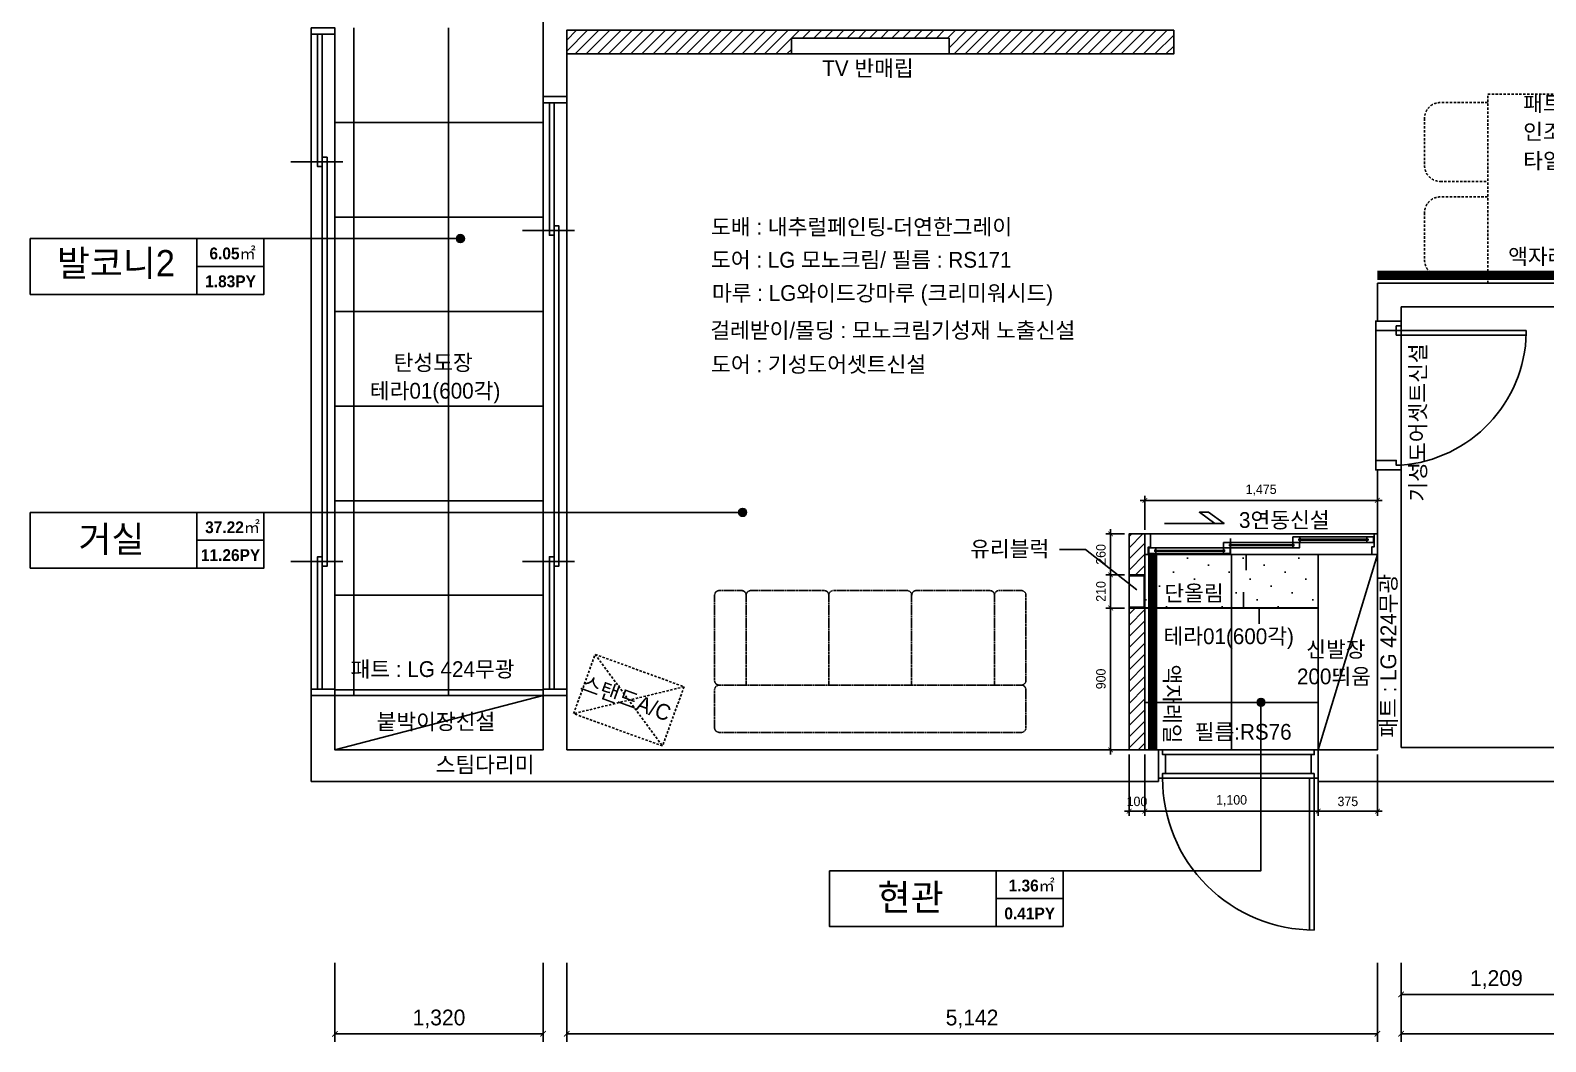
# Model space of a CAD drawing. Header units: millimetres. Extents: x -551172 to 232469, y -3435 to 261611.
# Drawn here: x 195786 to 205398, y 80960 to 87376 of the extents above; entities that cross this region are included whole.
import ezdxf
from ezdxf.enums import TextEntityAlignment as Align

# ---------------------------------------------------------------- set-up
doc = ezdxf.new("R2010")
doc.units = ezdxf.units.MM
doc.header["$LTSCALE"] = 10
doc.header["$PDMODE"] = 3
doc.linetypes.add('DASHED', pattern=[0.75, 0.5, -0.25])
doc.linetypes.add('HID', pattern=[2.5, 1.5, -1])
doc.layers.get('DEFPOINTS').update_dxf_attribs({"color": 248})
for name, color, linetype in [('0-ELC TEXT', 7, 'Continuous'), ('02-WAL', 2, 'Continuous'), ('03-TEXT', 3, 'Continuous'), ('03-WAL NEW', 3, 'Continuous'), ('04-WIN', 4, 'Continuous'), ('06-FUR', 6, 'Continuous'), ('07-DIM WAL', 5, 'Continuous'), ('2-con', 2, 'Continuous'), ('3.기호.계단선', 30, 'Continuous'), ('4-win', 4, 'Continuous'), ('_LIBR', 4, 'Continuous'), ('CO-DOOR', 8, 'Continuous'), ('FUR', 8, 'DASHED'), ('도면층4', 4, 'Continuous'), ('도면층5', 5, 'Continuous'), ('도면층8', 8, 'Continuous')]:
    doc.layers.add(name, color=color, linetype=linetype)
doc.styles.add('HY 울릉도 L', font='')
doc.styles.add('넥슨고딕', font='NEXONLv1GothicBold.ttf')
doc.styles.add('마감재', font='stylu.ttf')
doc.styles.add('코레일둥고', font='Korail_Round_Gothic_Medium.ttf')
doc.styles.get('HY 울릉도 L').set_extended_font_data('HY울릉도L')
doc.linetypes.add('ZIGZAG', pattern='A,0.0001,-0.2,[131,ltypeshp.shx,S=0.2,R=0,X=-0.2,Y=0],-0.4,[131,ltypeshp.shx,S=0.2,R=180,X=0.2,Y=0],-0.2', length=0.8001)
doc.dimstyles.new('30', dxfattribs={"dimscale": 30, "dimtxt": 2, "dimasz": 1, "dimexe": 1, "dimexo": 1, "dimgap": 1, "dimtad": 1, "dimdec": 0, "dimrnd": 0.05, "dimdsep": 46, "dimlunit": 6, "dimtxsty": 'HY 울릉도 L', "dimblk": 'ARCHTICK', "dimcen": 2.5, "dimdle": 1, "dimclrd": 133, "dimclre": 133, "dimclrt": 30, "dimadec": 0, "dimazin": 0, "dimtfac": 1, "dimtdec": 0, "dimtix": 1, "dimtmove": 2, "dimatfit": 3, "dimldrblk": 'ARCHTICK', "dimfxl": 1, "dimlwd": -1, "dimlwe": -1, "dimarcsym": 0})
doc.dimstyles.new('벽치수 Copy of DIM-50', dxfattribs={"dimscale": 50, "dimtxt": 2, "dimasz": 0.7, "dimexe": 1, "dimexo": 1, "dimgap": 0.7, "dimtad": 1, "dimdec": 0, "dimzin": 1, "dimdsep": 46, "dimlunit": 6, "dimtxsty": '마감재', "dimblk": 'ARCHTICK', "dimcen": -0.09, "dimclrd": 256, "dimclre": 256, "dimclrt": 3, "dimadec": 0, "dimazin": 0, "dimtfac": 1, "dimtdec": 0, "dimtix": 1, "dimtmove": 2, "dimatfit": 0, "dimldrblk": 'ARCHTICK', "dimfxl": 1, "dimtolj": 1, "dimtzin": 0, "dimarcsym": 0})
pattern_1 = [(45, (122450.32, 24718.745), (-35.35534, 35.35534), [])]

# ---------------------------------------------------------------- blocks, each defined once
blk = doc.blocks.new('fff')
for p, q in [((80405, 59332.5), (81505, 59332.5)), ((80405, 59332.5), (80405, 58091.5)), ((81505, 59332.5), (81505, 58091.5))]:
    blk.add_line(p, q)
blk.add_lwpolyline([(80948.5, 59432.5), (80948.5, 59332.5), (81048.5, 59332.5), (81048.5, 59232.5)])
at = {"layer": '02-WAL'}
blk.add_line((81505, 58092.5), (81880, 58092.5), dxfattribs=at)
at = {"layer": '04-WIN'}
for p, q in [((75268, 62632.5), (75268, 60568.3)), ((76738, 62197.5), (76738, 60133.3)), ((75318, 61822.5), (74988, 61822.5)), ((76788, 61387.5), (76458, 61387.5)), ((75268, 58477.5), (75268, 60568.3)), ((76738, 58477.5), (76738, 60133.3)), ((75318, 59287.5), (74988, 59287.5)), ((76788, 59287.5), (76458, 59287.5))]:
    blk.add_line(p, q, dxfattribs=at)
for points in [[(75208, 62672.5), (75268, 62672.5), (75268, 62632.5), (75118, 62632.5), (75118, 62672.5)], [(75188, 62632.5), (75188, 61792.5), (75158, 61792.5), (75158, 62632.5)], [(76678, 62237.5), (76738, 62237.5), (76738, 62197.5), (76588, 62197.5), (76588, 62237.5)], [(76658, 62197.5), (76658, 61357.5), (76628, 61357.5), (76628, 62197.5)], [(75188, 58477.5), (75188, 59317.5), (75158, 59317.5), (75158, 58477.5)], [(76658, 58477.5), (76658, 59317.5), (76628, 59317.5), (76628, 58477.5)], [(75208, 58437.5), (75268, 58437.5), (75268, 58477.5), (75118, 58477.5), (75118, 58437.5)], [(76678, 58437.5), (76738, 58437.5), (76738, 58477.5), (76588, 58477.5), (76588, 58437.5)]]:
    blk.add_lwpolyline(points, dxfattribs=at)
for points in [[(75188, 61852.5), (75218, 61852.5), (75218, 60568.3), (75218, 59257.5), (75188, 59257.5), (75188, 60568.3)], [(76658, 61417.5), (76688, 61417.5), (76688, 60133.3), (76688, 59257.5), (76658, 59257.5), (76658, 60133.3)]]:
    blk.add_lwpolyline(points, close=True, dxfattribs=at)
at = {"layer": '2-con'}
for p, q in [((76588, 62237.5), (76588, 63247.5)), ((76738, 62237.5), (76738, 62657.5)), ((76588, 62237.5), (76738, 62237.5)), ((81880, 61052.5), (84860, 61052.5)), ((81880, 60812.5), (81880, 61052.5)), ((82030, 60902.5), (84515, 60902.5)), ((82030, 60812.5), (82030, 60902.5)), ((81880, 60812.5), (82030, 60812.5)), ((82030, 60812.5), (82030, 60812.5)), ((81880, 59868.5), (82030, 59868.5)), ((81880, 58092.5), (81880, 59868.5)), ((82030, 58108.5), (82030, 59868.5)), ((75118, 58437.5), (75118, 57892.5)), ((75118, 58437.5), (75268, 58437.5)), ((75268, 58437.5), (75268, 58092.5)), ((76588, 58092.5), (76588, 58437.5)), ((76588, 58437.5), (76738, 58437.5)), ((76738, 58092.5), (76738, 58437.5)), ((75268, 58092.5), (76588, 58092.5)), ((76738, 58092.5), (80692, 58092.5)), ((80492, 57892.5), (80492, 58092.5)), ((81505, 57892.5), (81505, 58092.5)), ((82030, 58108.5), (83239, 58108.5)), ((75118, 57892.5), (80492, 57892.5)), ((81505, 57892.5), (83039, 57892.5))]:
    blk.add_line(p, q, dxfattribs=at)
at = {"layer": '4-win'}
for points in [[(75118, 62672.5), (75268, 62672.5), (75268, 58437.5), (75118, 58437.5)], [(76588, 62237.5), (76738, 62237.5), (76738, 58437.5), (76588, 58437.5)]]:
    blk.add_lwpolyline(points, close=True, dxfattribs=at)
at = {"layer": '_LIBR', "linetype": 'Continuous'}
for p, q in [((81480, 58092.5), (80517, 58092.5)), ((80537, 58063.1), (81460, 58063.1)), ((80517, 57912.5), (81450, 57912.5)), ((80537, 57943.1), (81460, 57943.1))]:
    blk.add_line(p, q, dxfattribs=at)
for points in [[(80537, 57943.1), (80537, 58063.1), (80517, 58063.1), (80517, 58092.5), (80492, 58092.5), (80492, 57912.5), (80517, 57912.5), (80517, 57943.1)], [(81480, 57943.1), (81480, 57912.5), (81505, 57912.5), (81505, 58092.5), (81480, 58092.5), (81480, 58063.1), (81460, 58063.1), (81460, 57943.1)]]:
    blk.add_lwpolyline(points, close=True, dxfattribs=at)
blk.add_lwpolyline([(81480, 56949.5), (81480, 57912.5), (81450, 57912.5), (81450, 56949.9)], dxfattribs=at)
blk.add_arc((81478.7, 57911.3), 961.7, 179.92487, 270.07513, dxfattribs=at)
at = {"layer": '도면층4'}
for p, q in [((81870, 60812.5), (81870, 59868.5)), ((82000, 60752.5), (82824.6, 60752.5)), ((82000, 60752.5), (82000, 60722.5)), ((82030, 59868.5), (82030, 60812.5)), ((82824.6, 60752.5), (82824, 60722.5)), ((82000, 60722.5), (82824, 60722.5))]:
    blk.add_line(p, q, dxfattribs=at)
for points in [[(82030, 60812.5), (82030, 60782.5), (82000, 60782.5), (82000, 60752.5), (81870, 60752.5), (81870, 60782.5), (81870, 60782.5), (81870, 60812.5), (82030, 60812.5)], [(82030, 59868.5), (82030, 59898.5), (82000, 59898.5), (82000, 59928.5), (81870, 59928.5), (81870, 59898.5), (81870, 59898.5), (81870, 59868.5), (82030, 59868.5)]]:
    blk.add_lwpolyline(points, dxfattribs=at)
at = {"layer": '도면층5'}
blk.add_arc((81964.3, 60756.2), 860.2, 274.37979, 358.75715, dxfattribs=at)
blk = doc.blocks.new('_ArchTick')
at = {"color": 0, "linetype": 'ByBlock', "const_width": 0.15}
blk.add_lwpolyline([(-0.5, -0.5), (0.5, 0.5)], dxfattribs=at)
blk = doc.blocks.new('*D280')
at = {"layer": '07-DIM WAL', "color": 133, "transparency": 16777216}
for p, q in [((203955.3, 82781.2), (203955.3, 82392.6)), ((204330.3, 82781.2), (204330.3, 82392.6)), ((204360.3, 82422.6), (203925.3, 82422.6))]:
    blk.add_line(p, q, dxfattribs=at)
at = {"layer": 'DEFPOINTS', "color": 0, "transparency": 16777216}
for p in [(203955.3, 82811.2), (204330.3, 82811.2), (203955.3, 82422.6)]:
    blk.add_point(p, dxfattribs=at)
at = {"layer": '07-DIM WAL', "color": 133, "transparency": 16777216, "xscale": 30, "yscale": 30, "zscale": 30, "rotation": 180}
blk.add_blockref('_ArchTick', (203955.3, 82422.6), dxfattribs=at)
at = {"layer": '07-DIM WAL', "color": 133, "transparency": 16777216, "xscale": 30, "yscale": 30, "zscale": 30}
blk.add_blockref('_ArchTick', (204330.3, 82422.6), dxfattribs=at)
at = {"layer": '07-DIM WAL', "color": 30, "transparency": 16777216, "insert": (204142.8, 82483.9), "char_height": 60, "attachment_point": 5, "style": 'HY 울릉도 L'}
blk.add_mtext('375', dxfattribs=at)
blk = doc.blocks.new('*D281')
at = {"layer": '07-DIM WAL', "color": 133, "transparency": 16777216}
for p, q in [((202755.3, 82781.2), (202755.3, 82392.6)), ((202855.3, 82781.2), (202855.3, 82392.6)), ((202755.3, 82422.6), (202725.3, 82422.6)), ((202855.3, 82422.6), (202755.3, 82422.6)), ((202855.3, 82422.6), (202885.3, 82422.6))]:
    blk.add_line(p, q, dxfattribs=at)
at = {"layer": 'DEFPOINTS', "color": 0, "transparency": 16777216}
for p in [(202755.3, 82811.2), (202855.3, 82811.2), (202755.3, 82422.6)]:
    blk.add_point(p, dxfattribs=at)
at = {"layer": '07-DIM WAL', "color": 133, "transparency": 16777216, "xscale": 30, "yscale": 30, "zscale": 30}
blk.add_blockref('_ArchTick', (202755.3, 82422.6), dxfattribs=at)
at = {"layer": '07-DIM WAL', "color": 133, "transparency": 16777216, "xscale": 30, "yscale": 30, "zscale": 30, "rotation": 180}
blk.add_blockref('_ArchTick', (202855.3, 82422.6), dxfattribs=at)
at = {"layer": '07-DIM WAL', "color": 30, "transparency": 16777216, "insert": (202805.3, 82483.8), "char_height": 60, "attachment_point": 5, "style": 'HY 울릉도 L'}
blk.add_mtext('100', dxfattribs=at)
blk = doc.blocks.new('800X1200_P1_')
at = {"layer": 'FUR', "linetype": 'HID'}
blk.add_lwpolyline([(400, -1200), (-400, -1200), (-400, 0), (400, 0)], close=True, dxfattribs=at)
for points in [[(-400.9, -548), (-700.9, -548, -0.414214), (-800.9, -448), (-800.9, -148, -0.414214), (-700.9, -48), (-400.9, -48)], [(400.9, -548), (700.9, -548, 0.414214), (800.9, -448), (800.9, -148, 0.414214), (700.9, -48), (400.9, -48)], [(-400.9, -1146.7), (-700.9, -1146.7, -0.414214), (-800.9, -1046.7), (-800.9, -746.7, -0.414214), (-700.9, -646.7), (-400.9, -646.7)], [(400.9, -1146.7), (700.9, -1146.7, 0.414214), (800.9, -1046.7), (800.9, -746.7, 0.414214), (700.9, -646.7), (400.9, -646.7)]]:
    blk.add_lwpolyline(points, format="xyb", dxfattribs=at)
blk = doc.blocks.new('*D261')
at = {"layer": '07-DIM WAL', "lineweight": -2, "transparency": 16777216}
for p, q in [((204480.3, 81459.8), (204480.3, 80959.8)), ((206965.3, 81459.8), (206965.3, 80959.8)), ((206965.3, 81009.8), (204480.3, 81009.8))]:
    blk.add_line(p, q, dxfattribs=at)
at = {"layer": 'DEFPOINTS', "color": 0, "transparency": 16777216}
for p in [(204480.3, 81509.8), (206965.3, 81509.8), (204480.3, 81009.8)]:
    blk.add_point(p, dxfattribs=at)
at = {"layer": '07-DIM WAL', "lineweight": -2, "transparency": 16777216, "xscale": 35, "yscale": 35, "zscale": 35, "rotation": 180}
blk.add_blockref('_ArchTick', (204480.3, 81009.8), dxfattribs=at)
at = {"layer": '07-DIM WAL', "lineweight": -2, "transparency": 16777216, "xscale": 35, "yscale": 35, "zscale": 35}
blk.add_blockref('_ArchTick', (206965.3, 81009.8), dxfattribs=at)
at = {"layer": '07-DIM WAL', "color": 3, "transparency": 16777216, "insert": (205722.8, 81103.8), "char_height": 100, "attachment_point": 5, "style": '마감재'}
blk.add_mtext('\\A1;2,485', dxfattribs=at)
blk = doc.blocks.new('*D262')
at = {"layer": '07-DIM WAL', "lineweight": -2, "transparency": 16777216}
for p, q in [((204480.3, 81459.8), (204480.3, 81209.8)), ((205689.3, 81459.8), (205689.3, 81209.8)), ((204480.3, 81259.8), (205689.3, 81259.8))]:
    blk.add_line(p, q, dxfattribs=at)
at = {"layer": 'DEFPOINTS', "color": 0, "transparency": 16777216}
for p in [(204480.3, 81509.8), (205689.3, 81509.8), (205689.3, 81259.8)]:
    blk.add_point(p, dxfattribs=at)
at = {"layer": '07-DIM WAL', "lineweight": -2, "transparency": 16777216, "xscale": 35, "yscale": 35, "zscale": 35, "rotation": 180}
blk.add_blockref('_ArchTick', (204480.3, 81259.8), dxfattribs=at)
at = {"layer": '07-DIM WAL', "lineweight": -2, "transparency": 16777216, "xscale": 35, "yscale": 35, "zscale": 35}
blk.add_blockref('_ArchTick', (205689.3, 81259.8), dxfattribs=at)
at = {"layer": '07-DIM WAL', "color": 3, "transparency": 16777216, "insert": (205084.8, 81354.2), "char_height": 100, "attachment_point": 5, "style": '마감재'}
blk.add_mtext('\\A1;1,209', dxfattribs=at)
blk = doc.blocks.new('*D264')
at = {"layer": '07-DIM WAL', "lineweight": -2, "transparency": 16777216}
for p, q in [((199188.3, 81459.8), (199188.3, 80959.8)), ((204330.3, 81459.8), (204330.3, 80959.8)), ((204330.3, 81009.8), (199188.3, 81009.8))]:
    blk.add_line(p, q, dxfattribs=at)
at = {"layer": 'DEFPOINTS', "color": 0, "transparency": 16777216}
for p in [(199188.3, 81509.8), (204330.3, 81509.8), (199188.3, 81009.8)]:
    blk.add_point(p, dxfattribs=at)
at = {"layer": '07-DIM WAL', "lineweight": -2, "transparency": 16777216, "xscale": 35, "yscale": 35, "zscale": 35, "rotation": 180}
blk.add_blockref('_ArchTick', (199188.3, 81009.8), dxfattribs=at)
at = {"layer": '07-DIM WAL', "lineweight": -2, "transparency": 16777216, "xscale": 35, "yscale": 35, "zscale": 35}
blk.add_blockref('_ArchTick', (204330.3, 81009.8), dxfattribs=at)
at = {"layer": '07-DIM WAL', "color": 3, "transparency": 16777216, "insert": (201759.3, 81103.8), "char_height": 100, "attachment_point": 5, "style": '마감재'}
blk.add_mtext('\\A1;5,142', dxfattribs=at)
blk = doc.blocks.new('*D265')
at = {"layer": '07-DIM WAL', "lineweight": -2, "transparency": 16777216}
for p, q in [((197718.3, 81459.8), (197718.3, 80959.8)), ((199038.3, 81459.8), (199038.3, 80959.8)), ((199038.3, 81009.8), (197718.3, 81009.8))]:
    blk.add_line(p, q, dxfattribs=at)
at = {"layer": 'DEFPOINTS', "color": 0, "transparency": 16777216}
for p in [(197718.3, 81509.8), (199038.3, 81509.8), (197718.3, 81009.8)]:
    blk.add_point(p, dxfattribs=at)
at = {"layer": '07-DIM WAL', "lineweight": -2, "transparency": 16777216, "xscale": 35, "yscale": 35, "zscale": 35, "rotation": 180}
blk.add_blockref('_ArchTick', (197718.3, 81009.8), dxfattribs=at)
at = {"layer": '07-DIM WAL', "lineweight": -2, "transparency": 16777216, "xscale": 35, "yscale": 35, "zscale": 35}
blk.add_blockref('_ArchTick', (199038.3, 81009.8), dxfattribs=at)
at = {"layer": '07-DIM WAL', "color": 3, "transparency": 16777216, "insert": (198378.3, 81104.2), "char_height": 100, "attachment_point": 5, "style": '마감재'}
blk.add_mtext('\\A1;1,320', dxfattribs=at)
blk = doc.blocks.new('*D270')
at = {"layer": '07-DIM WAL', "color": 133, "transparency": 16777216}
for p, q in [((202855.3, 82780.2), (202855.3, 82392.6)), ((203955.3, 82780.2), (203955.3, 82392.6)), ((203985.3, 82422.6), (202825.3, 82422.6))]:
    blk.add_line(p, q, dxfattribs=at)
at = {"layer": 'DEFPOINTS', "color": 0, "transparency": 16777216}
for p in [(202855.3, 82810.2), (203955.3, 82810.2), (202855.3, 82422.6)]:
    blk.add_point(p, dxfattribs=at)
at = {"layer": '07-DIM WAL', "color": 133, "transparency": 16777216, "xscale": 30, "yscale": 30, "zscale": 30, "rotation": 180}
blk.add_blockref('_ArchTick', (202855.3, 82422.6), dxfattribs=at)
at = {"layer": '07-DIM WAL', "color": 133, "transparency": 16777216, "xscale": 30, "yscale": 30, "zscale": 30}
blk.add_blockref('_ArchTick', (203955.3, 82422.6), dxfattribs=at)
at = {"layer": '07-DIM WAL', "color": 30, "transparency": 16777216, "insert": (203405.3, 82488.5), "char_height": 60, "attachment_point": 5, "style": 'HY 울릉도 L'}
blk.add_mtext('1,100', dxfattribs=at)
blk = doc.blocks.new('FFT')
at = {"layer": 'FUR'}
for p, q in [((68455, 59138.3), (68455, 58598.3)), ((68625, 59168.3), (68485, 59168.3)), ((68655, 59138.3), (68655, 58568.3)), ((68955, 59168.3), (68685, 59168.3)), ((69149, 59168.3), (68955, 59168.3)), ((69179, 59138.3), (69179, 58568.3)), ((69675, 59168.3), (69209, 59168.3)), ((69705, 59138.3), (69705, 58568.3)), ((70200, 59168.3), (69735, 59168.3)), ((70230, 59138.3), (70230, 58568.3))]:
    blk.add_line(p, q, dxfattribs=at)
blk.add_lwpolyline([(70400, 58568.3, 0.414214), (70430, 58598.3), (70430, 59138.3, 0.414214), (70400, 59168.3), (70260, 59168.3, 0.414214), (70230, 59138.3, 0.414214)], format="xyb", dxfattribs=at)
blk.add_lwpolyline([(68485, 58268.3), (68955, 58268.3), (70400, 58268.3, 0.414214), (70430, 58298.3), (70430, 58538.3, 0.414214), (70400, 58568.3), (68955, 58568.3), (68485, 58568.3, 0.414214), (68455, 58538.3), (68455, 58298.3, 0.414214)], format="xyb", close=True, dxfattribs=at)
for centre, start, end in [((68485, 59138.3), 90, 180), ((68625, 59138.3), 0, 90), ((68685, 59138.3), 90, 180), ((69149, 59138.3), 0, 90), ((69209, 59138.3), 90, 180), ((69675, 59138.3), 0, 90), ((69735, 59138.3), 90, 180), ((70200, 59138.3), 0, 90), ((68485, 58598.3), 180, 270)]:
    blk.add_arc(centre, 30, start, end, dxfattribs=at)
blk = doc.blocks.new('*D288')
at = {"layer": '07-DIM WAL', "color": 133, "transparency": 16777216}
for p, q in [((202825.3, 84393.7), (204360.3, 84393.7)), ((202855.3, 84206.2), (202855.3, 84423.7)), ((204330.3, 84211.2), (204330.3, 84423.7))]:
    blk.add_line(p, q, dxfattribs=at)
at = {"layer": 'DEFPOINTS', "color": 0, "transparency": 16777216}
for p in [(204330.3, 84393.7), (202855.3, 84176.2), (204330.3, 84181.2)]:
    blk.add_point(p, dxfattribs=at)
at = {"layer": '07-DIM WAL', "color": 133, "transparency": 16777216, "xscale": 30, "yscale": 30, "zscale": 30, "rotation": 180}
blk.add_blockref('_ArchTick', (202855.3, 84393.7), dxfattribs=at)
at = {"layer": '07-DIM WAL', "color": 133, "transparency": 16777216, "xscale": 30, "yscale": 30, "zscale": 30}
blk.add_blockref('_ArchTick', (204330.3, 84393.7), dxfattribs=at)
at = {"layer": '07-DIM WAL', "color": 30, "transparency": 16777216, "insert": (203592.8, 84459), "char_height": 60, "attachment_point": 5, "style": 'HY 울릉도 L'}
blk.add_mtext('1,475', dxfattribs=at)
blk = doc.blocks.new('*D294')
at = {"layer": '07-DIM WAL', "color": 133, "transparency": 16777216}
for p, q in [((202638.1, 84211.2), (202638.1, 83891.2)), ((202725.3, 84181.2), (202608.1, 84181.2)), ((202725.3, 83921.2), (202608.1, 83921.2))]:
    blk.add_line(p, q, dxfattribs=at)
at = {"layer": 'DEFPOINTS', "color": 0, "transparency": 16777216}
for p in [(202755.3, 84181.2), (202638.1, 83921.2), (202755.3, 83921.2)]:
    blk.add_point(p, dxfattribs=at)
at = {"layer": '07-DIM WAL', "color": 133, "transparency": 16777216, "xscale": 30, "yscale": 30, "zscale": 30}
for p, rotation in [((202638.1, 84181.2), 90), ((202638.1, 83921.2), 270)]:
    blk.add_blockref('_ArchTick', p, dxfattribs=dict(at, rotation=rotation))
at = {"layer": '07-DIM WAL', "color": 30, "transparency": 16777216, "insert": (202576.8, 84051.2), "char_height": 60, "attachment_point": 5, "rotation": 90, "style": 'HY 울릉도 L'}
blk.add_mtext('260', dxfattribs=at)
blk = doc.blocks.new('*D295')
at = {"layer": '07-DIM WAL', "color": 133, "transparency": 16777216}
for p, q in [((202725.3, 83921.2), (202608.1, 83921.2)), ((202638.1, 83921.2), (202638.1, 83951.2)), ((202638.1, 83921.2), (202638.1, 83711.2)), ((202725.3, 83711.2), (202608.1, 83711.2)), ((202638.1, 83711.2), (202638.1, 83681.2))]:
    blk.add_line(p, q, dxfattribs=at)
at = {"layer": 'DEFPOINTS', "color": 0, "transparency": 16777216}
for p in [(202755.3, 83921.2), (202638.1, 83711.2), (202755.3, 83711.2)]:
    blk.add_point(p, dxfattribs=at)
at = {"layer": '07-DIM WAL', "color": 133, "transparency": 16777216, "xscale": 30, "yscale": 30, "zscale": 30}
for p, rotation in [((202638.1, 83921.2), 270), ((202638.1, 83711.2), 90)]:
    blk.add_blockref('_ArchTick', p, dxfattribs=dict(at, rotation=rotation))
at = {"layer": '07-DIM WAL', "color": 30, "transparency": 16777216, "insert": (202576.8, 83816.2), "char_height": 60, "attachment_point": 5, "rotation": 90, "style": 'HY 울릉도 L'}
blk.add_mtext('210', dxfattribs=at)
blk = doc.blocks.new('*D296')
at = {"layer": '07-DIM WAL', "color": 133, "transparency": 16777216}
for p, q in [((202638.1, 83741.2), (202638.1, 82781.2)), ((202725.3, 83711.2), (202608.1, 83711.2)), ((202725.3, 82811.2), (202608.1, 82811.2))]:
    blk.add_line(p, q, dxfattribs=at)
at = {"layer": 'DEFPOINTS', "color": 0, "transparency": 16777216}
for p in [(202755.3, 83711.2), (202638.1, 82811.2), (202755.3, 82811.2)]:
    blk.add_point(p, dxfattribs=at)
at = {"layer": '07-DIM WAL', "color": 133, "transparency": 16777216, "xscale": 30, "yscale": 30, "zscale": 30}
for p, rotation in [((202638.1, 83711.2), 90), ((202638.1, 82811.2), 270)]:
    blk.add_blockref('_ArchTick', p, dxfattribs=dict(at, rotation=rotation))
at = {"layer": '07-DIM WAL', "color": 30, "transparency": 16777216, "insert": (202576.8, 83261.2), "char_height": 60, "attachment_point": 5, "rotation": 90, "style": 'HY 울릉도 L'}
blk.add_mtext('900', dxfattribs=at)

msp = doc.modelspace()

# ---------------------------------------------------------------- hatches: boundary and pattern name
at = {"layer": '0-ELC TEXT'}
h = msp.add_hatch(color=256, dxfattribs=at)
h.dxf.hatch_style = 1
edge = h.paths.add_edge_path()
edge.add_arc((198514.4, 86054.9), 25, 180, 540, ccw=False)
h = msp.add_hatch(color=256, dxfattribs=at)
h.dxf.hatch_style = 1
edge = h.paths.add_edge_path()
edge.add_arc((200303.8, 84317.9), 25, 180, 540, ccw=False)
h = msp.add_hatch(color=256, dxfattribs=at)
h.dxf.hatch_style = 1
edge = h.paths.add_edge_path()
edge.add_arc((203591.9, 83112.8), 25, 180, 540, ccw=False)
at = {"layer": '03-WAL NEW'}
h = msp.add_hatch(dxfattribs=at)
h.set_pattern_fill('_USER', color=8, scale=600, double=1, pattern_type=0)
h.set_pattern_definition([(0, (199038.3, 87391.25), (0, 600), []), (90, (199038.3, 87391.25), (-600, 4e-14), [])])
h.paths.add_polyline_path([(197718.3, 87391.2), (199038.3, 87391.2), (199038.3, 83156.2), (197718.3, 83156.2)])
h = msp.add_hatch(dxfattribs=at)
h.set_pattern_fill('_USER', color=8, scale=50, angle=45, pattern_type=0)
h.set_pattern_definition(pattern_1)
h.paths.add_polyline_path([(203038.3, 87376.2), (199188.3, 87376.2), (199188.3, 87226.2), (200613.3, 87226.2), (200613.3, 87326.2), (201613.3, 87326.2), (201613.3, 87226.2), (203038.3, 87226.2)])
h = msp.add_hatch(dxfattribs=at)
h.set_pattern_fill('_USER', color=8, scale=50, angle=45, pattern_type=0)
h.set_pattern_definition(pattern_1)
h.paths.add_polyline_path([(202855.3, 83921.2), (202855.3, 84181.2), (202755.3, 84181.2), (202755.3, 83921.2)])
h = msp.add_hatch(dxfattribs=at)
h.set_pattern_fill('_USER', color=8, scale=600, double=1, pattern_type=0)
h.set_pattern_definition([(0, (203405.3, 83711.25), (0, 600), []), (90, (203405.3, 83711.25), (-600, 4e-14), [])])
h.paths.add_polyline_path([(202855.3, 82810.2), (203955.3, 82810.2), (203955.3, 84051.2), (202855.3, 84051.2)])
h = msp.add_hatch(dxfattribs=at)
h.set_pattern_fill('_USER', color=8, scale=50, angle=45, pattern_type=0)
h.set_pattern_definition([(45, (122600.32, 24588.745), (-35.35534, 35.35534), [])])
h.paths.add_polyline_path([(202855.3, 82811.2), (202855.3, 83711.2), (202755.3, 83711.2), (202755.3, 82811.2)])
at = {"layer": '3.기호.계단선'}
h = msp.add_hatch(dxfattribs=at)
h.set_pattern_fill('DOTS', color=256, scale=2000, angle=45)
h.set_pattern_definition([(45, (122250.32, 24718.75), (-44.19417, 132.58252), [0, -125])])
h.paths.add_polyline_path([(202855.3, 84051.2), (202855.3, 83711.2), (203955.3, 83711.2), (203955.3, 84051.2)])

# ---------------------------------------------------------------- linework, layer by layer
at = {"layer": '0-ELC TEXT'}
for p, q in [((196843.4, 85701.1), (196843.4, 86054.9)), ((197268.1, 86054.9), (198514.4, 86054.9)), ((196843.4, 85878), (197268.1, 85878)), ((196843.4, 83964.1), (196843.4, 84317.9)), ((197268.1, 84317.9), (200303.8, 84317.9)), ((196843.4, 84141), (197268.1, 84141)), ((201912.2, 81690.9), (201912.2, 82044.6)), ((201912.2, 81867.8), (202336.9, 81867.8))]:
    msp.add_line(p, q, dxfattribs=at)
for points in [[(195786.2, 86054.9), (197268.1, 86054.9), (197268.1, 85701.1), (195786.2, 85701.1)], [(195786.2, 84317.9), (197268.1, 84317.9), (197268.1, 83964.1), (195786.2, 83964.1)], [(200855, 82044.6), (202336.9, 82044.6), (202336.9, 81690.9), (200855, 81690.9)]]:
    msp.add_lwpolyline(points, close=True, dxfattribs=at)
for points in [[(202805.3, 83827.2), (202479.7, 84082.6), (202314.9, 84082.6)], [(202336.9, 82044.6), (203591.9, 82044.6), (203591.9, 83112.8)]]:
    msp.add_lwpolyline(points, dxfattribs=at)
for centre in [(198514.4, 86054.9), (200303.8, 84317.9), (203591.9, 83112.8)]:
    msp.add_circle(centre, 25, dxfattribs=at)
at = {"layer": '03-WAL NEW'}
for points in [[(203038.3, 87376.2), (203038.3, 87226.2), (199188.3, 87226.2), (199188.3, 87376.2), (203038.3, 87376.2)], [(200613.3, 87226.2), (200613.3, 87326.2), (201613.3, 87326.2), (201613.3, 87226.2), (200613.3, 87226.2)], [(202855.3, 84051.2), (202855.3, 84181.2), (202755.3, 84181.2), (202755.3, 84051.2), (202755.3, 84051.2), (202755.3, 83921.2), (202855.3, 83921.2)], [(202855.3, 82811.2), (202855.3, 83711.2), (202755.3, 83711.2), (202755.3, 82811.2), (202855.3, 82811.2)]]:
    msp.add_lwpolyline(points, dxfattribs=at)
at = {"layer": '04-WIN'}
for points in [[(202755.3, 83921.2), (202855.3, 83921.2), (202855.3, 83711.2), (202755.3, 83711.2)], [(202755.3, 83716.2), (202850.3, 83716.2), (202850.3, 83916.2), (202755.3, 83916.2)]]:
    msp.add_lwpolyline(points, close=True, dxfattribs=at)
at = {"layer": '06-FUR'}
for p, q in [((204330.3, 84051.2), (203955.3, 82811.2)), ((199038.3, 83156.2), (197718.3, 82811.2))]:
    msp.add_line(p, q, dxfattribs=at)
for points in [[(203955.3, 84051.2), (204330.3, 84051.2), (204330.3, 82811.2), (203955.3, 82811.2)], [(197718.3, 83156.2), (199038.3, 83156.2), (199038.3, 82811.2), (197718.3, 82811.2)]]:
    msp.add_lwpolyline(points, close=True, dxfattribs=at)
at = {"layer": '3.기호.계단선', "linetype": 'HID'}
for p, q in [((199368.9, 83416.9), (199795.9, 82835.8)), ((199932.8, 83211.7), (199232.1, 83041))]:
    msp.add_line(p, q, dxfattribs=at)
at = {"layer": '3.기호.계단선', "linetype": 'ZIGZAG', "const_width": 60}
for points in [[(204330.3, 85821.2), (208518.3, 85821.2)], [(202905.3, 82811.2), (202905.3, 84051.2)]]:
    msp.add_lwpolyline(points, dxfattribs=at)
at = {"layer": '3.기호.계단선'}
for points in [[(202855.3, 84051.2), (202855.3, 83711.2), (203955.3, 83711.2), (203955.3, 84051.2), (202855.3, 84051.2)], [(203580.5, 83611.2), (203580.5, 83711.2), (203480.5, 83711.2), (203480.5, 83811.2)]]:
    msp.add_lwpolyline(points, dxfattribs=at)
at = {"layer": '3.기호.계단선', "linetype": 'HID'}
msp.add_lwpolyline([(199795.9, 82835.8), (199232.1, 83041), (199368.9, 83416.9), (199932.8, 83211.7)], close=True, dxfattribs=at)
at = {"layer": 'CO-DOOR', "color": 1}
msp.add_lwpolyline([(202979, 84246.9), (203358.2, 84246.9), (203259.6, 84319.2), (203201.2, 84319.2), (203299.8, 84246.9), (202979, 84246.9)], close=True, dxfattribs=at)
at = {"layer": '도면층8'}
for p, q in [((204330.3, 84181.2), (202855.3, 84181.2)), ((203399.3, 84127.2), (203825, 84127.2)), ((203839.3, 84162.3), (204264.3, 84162.3)), ((203839.3, 84127.2), (204264.3, 84127.2)), ((202875.7, 84051.2), (204295.2, 84051.2)), ((202890.4, 84099.3), (202890.4, 84096.8)), ((202924.9, 84092.1), (203354.9, 84092.1)), ((202924.9, 84057), (203354.9, 84057)), ((203354.9, 84092.1), (203825, 84092.1))]:
    msp.add_line(p, q, dxfattribs=at)
for points in [[(202855.3, 84176.2), (202855.3, 84051.2), (202875.7, 84051.2), (202875.7, 84096.8), (202890.4, 84096.8), (202890.4, 84181.2), (202855.3, 84181.2), (202855.3, 84176.2)], [(203399.3, 84116.4), (203402.5, 84114.8), (203403.1, 84113.7), (203403.8, 84112)], [(203399.3, 84102.9), (203402.5, 84104.5), (203403.1, 84105.7), (203403.8, 84107.3)], [(203790.4, 84107.3), (203403.8, 84107.3), (203403.8, 84112), (203790.4, 84112), (203790.4, 84107.3), (203790.4, 84112)], [(203794.9, 84116.4), (203791.6, 84114.8), (203791, 84113.7), (203790.4, 84112)], [(203794.9, 84102.9), (203791.6, 84104.5), (203791, 84105.7), (203790.4, 84107.3)], [(203839.3, 84151.5), (203842.5, 84149.9), (203843.1, 84148.7), (203843.8, 84147.1)], [(203839.3, 84138), (203842.5, 84139.6), (203843.1, 84140.7), (203843.8, 84142.4)], [(204259.8, 84142.4), (203843.8, 84142.4), (203843.8, 84147.1), (204259.8, 84147.1), (204259.8, 84142.4), (204259.8, 84147.1)], [(204264.3, 84151.5), (204261.1, 84149.9), (204260.5, 84148.7), (204259.8, 84147.1)], [(204264.3, 84138), (204261.1, 84139.6), (204260.5, 84140.7), (204259.8, 84142.4)], [(204330.3, 84061.9), (204330.3, 84051.2), (204295.2, 84051.2), (204295.2, 84099.3), (204309.9, 84099.3), (204309.9, 84181.2), (204330.3, 84181.2), (204330.3, 84061.9)], [(203350.4, 84072.2), (202920.8, 84072.2), (202920.8, 84076.9), (203350.4, 84076.9), (203350.4, 84072.2), (203350.4, 84076.9)], [(202924.9, 84081.3), (202928.1, 84079.7), (202928.7, 84078.6), (202929.3, 84076.9)], [(202924.9, 84067.8), (202928.1, 84069.4), (202928.7, 84070.6), (202929.3, 84072.2)], [(203354.9, 84081.3), (203351.6, 84079.7), (203351, 84078.6), (203350.4, 84076.9)], [(203354.9, 84067.8), (203351.6, 84069.4), (203351, 84070.6), (203350.4, 84072.2)]]:
    msp.add_lwpolyline(points, dxfattribs=at)
for points in [[(203354.9, 84127.2), (203399.3, 84127.2), (203399.3, 84115.5), (203392.8, 84113.4), (203392.8, 84105.9), (203399.3, 84103.8), (203399.3, 84092.1), (203354.9, 84092.1)], [(203794.9, 84162.3), (203839.3, 84162.3), (203839.3, 84150.6), (203832.8, 84148.5), (203832.8, 84141), (203839.3, 84138.9), (203839.3, 84127.2), (203794.9, 84127.2)], [(203794.9, 84103.8), (203794.9, 84092.1), (203835.8, 84092.1), (203835.8, 84127.2), (203794.9, 84127.2), (203794.9, 84115.5), (203801.3, 84113.4), (203801.3, 84105.9)], [(204264.3, 84138.9), (204264.3, 84127.2), (204305.2, 84127.2), (204305.2, 84162.3), (204264.3, 84162.3), (204264.3, 84150.6), (204270.8, 84148.5), (204270.8, 84141)], [(202880.4, 84092.1), (202924.9, 84092.1), (202924.9, 84080.4), (202918.4, 84078.3), (202918.4, 84070.8), (202924.9, 84068.7), (202924.9, 84057), (202880.4, 84057)], [(203354.9, 84068.7), (203354.9, 84057), (203395.8, 84057), (203395.8, 84092.1), (203354.9, 84092.1), (203354.9, 84080.4), (203361.3, 84078.3), (203361.3, 84070.8)]]:
    msp.add_lwpolyline(points, close=True, dxfattribs=at)

# ---------------------------------------------------------------- block references
msp.add_blockref('fff', (122450.3, 24718.7))
at = {"layer": '_LIBR', "rotation": 180}
msp.add_blockref('800X1200_P1_', (205430.3, 85771.2), dxfattribs=at)
at = {"layer": 'FUR', "color": 10}
msp.add_blockref('FFT', (131671.3, 24653.8), dxfattribs=at)

# ---------------------------------------------------------------- texts
at = {"layer": '0-ELC TEXT', "style": '코레일둥고'}
for s, p in [('TV 반매립', (200809.2, 87085.3)), ('걸레받이/몰딩 : 모노크림기성재 노출신설', (200098.9, 85423.2)), ('탄성도장', (198090.5, 85218.3)), ('도어 : 기성도어셋트신설', (200104.1, 85207.1)), ('3연동신설', (203452.5, 84219.5)), ('유리블럭', (201747.1, 84037.2)), ('신발장', (203878.7, 83399.2)), ('200띄움', (203820.3, 83227.2)), ('붙박이장신설', (197982.1, 82940.4)), ('스팀다리미', (198356.5, 82667.8))]:
    msp.add_text(s, height=100, dxfattribs=at).set_placement(p)
at = {"layer": '0-ELC TEXT', "color": 10, "style": '코레일둥고'}
for s, p in [('패트 : LG424무광', (205255, 86863.1)), ('인조대리석 : 오로라블랑', (205255, 86683)), ('타일 : 88P355 (한라중흥재고타일)', (205255, 86498.5)), ('도배 : 내추럴페인팅-더연한그레이', (200103.8, 86079)), ('도어 : LG 모노크림/ 필름 : RS171', (200103.8, 85870.2)), ('마루 : LG와이드강마루 (크리미워시드)', (200109.7, 85659.4)), ('테라01(600각)', (197939.9, 85039.4)), ('테라01(600각)', (202973.4, 83482)), ('패트 : LG 424무광', (197817.4, 83273.4)), ('필름:RS76', (203171.6, 82875.7))]:
    msp.add_text(s, height=100, dxfattribs=at).set_placement(p)
at = {"layer": '0-ELC TEXT', "style": '코레일둥고'}
for s, rotation, p in [('기성도어셋트신설', 90, (204637, 84386)), ('스탠드A/C', 340, (199267.3, 83193.8))]:
    msp.add_text(s, height=100, rotation=rotation, dxfattribs=at).set_placement(p)
at = {"layer": '0-ELC TEXT', "color": 10, "style": '코레일둥고'}
msp.add_text('패트 : LG 424무광', height=100, rotation=90, dxfattribs=at).set_placement((204449.9, 82888.6))
at = {"layer": '03-TEXT'}
for s, height, style, p in [('발코니2', 166.67, '코레일둥고', (196329, 85815.5)), ('6.05㎡', 75, '넥슨고딕', (197069, 85923.1)), ('1.83PY', 75, '넥슨고딕', (197056.2, 85746.2)), ('거실', 166.67, '코레일둥고', (196300.9, 84065.6)), ('37.22㎡', 75, '넥슨고딕', (197069, 84186.1)), ('11.26PY', 75, '넥슨고딕', (197056.2, 84009.2)), ('1.36㎡', 75, '넥슨고딕', (202137.9, 81912.9)), ('현관', 166.67, '코레일둥고', (201369.7, 81792.4)), ('0.41PY', 75, '넥슨고딕', (202125.1, 81736))]:
    msp.add_text(s, height=height, dxfattribs=dict(at, style=style)).set_placement(p, align=Align.CENTER)
at = {"layer": '3.기호.계단선', "style": '코레일둥고'}
for s, p in [('액자레일', (205159.5, 85891.4)), ('단올림', (202978.9, 83755.8))]:
    msp.add_text(s, height=100, dxfattribs=at).set_placement(p)
msp.add_text('액자레일', height=100, rotation=270, dxfattribs=at).set_placement((202978.7, 83353.1))

# ---------------------------------------------------------------- dimensions: what is measured, and where the dimension line sits
at = {"layer": '07-DIM WAL'}
for base, p1, p2, picture, middle in [((204330.3, 84393.7), (202855.3, 84176.2), (204330.3, 84181.2), '*D288', (203592.8, 84459)), ((202755.3, 82422.6), (202855.3, 82811.2), (202755.3, 82811.2), '*D281', (202805.3, 82483.8)), ((202855.3, 82422.6), (203955.3, 82810.2), (202855.3, 82810.2), '*D270', (203405.3, 82488.5)), ((203955.3, 82422.6), (204330.3, 82811.2), (203955.3, 82811.2), '*D280', (204142.8, 82483.9))]:
    dim = msp.add_linear_dim(base=base, p1=p1, p2=p2, dimstyle='30', override={"dimfxl": 1.25}, dxfattribs=at)
    dim.commit()
    dim.dimension.update_dxf_attribs({"geometry": picture, "text_midpoint": middle})
for base, p1, p2, picture, middle in [((202638.1, 83921.2), (202755.3, 84181.2), (202755.3, 83921.2), '*D294', (202576.8, 84051.2)), ((202638.1, 83711.2), (202755.3, 83921.2), (202755.3, 83711.2), '*D295', (202576.8, 83816.2)), ((202638.1, 82811.2), (202755.3, 83711.2), (202755.3, 82811.2), '*D296', (202576.8, 83261.2))]:
    dim = msp.add_linear_dim(base=base, p1=p1, p2=p2, angle=90, dimstyle='30', override={"dimfxl": 1.25}, dxfattribs=at)
    dim.commit()
    dim.dimension.update_dxf_attribs({"geometry": picture, "text_midpoint": middle})
for base, p1, p2, picture, middle in [((197718.3, 81009.8), (199038.3, 81509.8), (197718.3, 81509.8), '*D265', (198378.3, 81104.2)), ((199188.3, 81009.8), (204330.3, 81509.8), (199188.3, 81509.8), '*D264', (201759.3, 81103.8)), ((204480.3, 81009.8), (206965.3, 81509.8), (204480.3, 81509.8), '*D261', (205722.8, 81103.8)), ((205689.3, 81259.8), (204480.3, 81509.8), (205689.3, 81509.8), '*D262', (205084.8, 81354.2))]:
    dim = msp.add_linear_dim(base=base, p1=p1, p2=p2, dimstyle='벽치수 Copy of DIM-50', dxfattribs=at)
    dim.commit()
    dim.dimension.update_dxf_attribs({"geometry": picture, "text_midpoint": middle})

doc.saveas('drawing.dxf')
